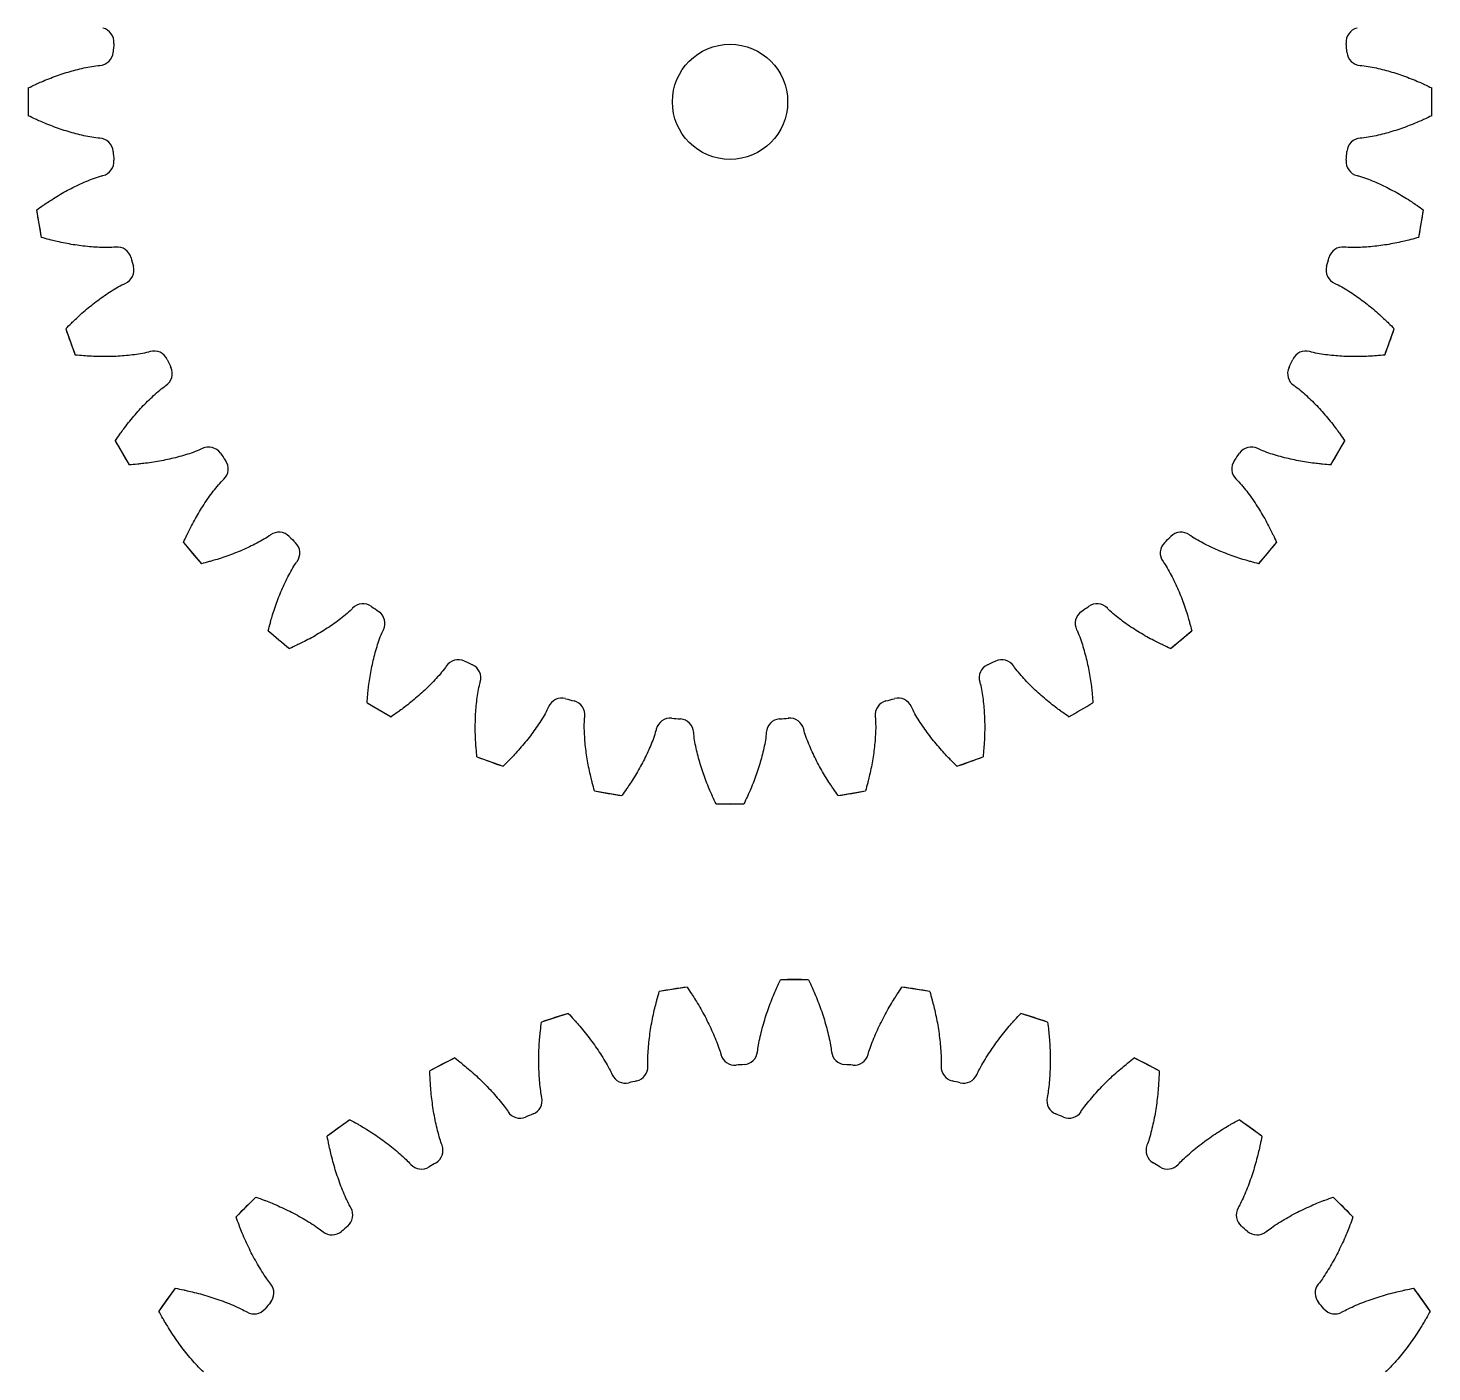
# Model space of a CAD drawing. Header units: inches. Extents: x 0.9 to 97.5, y -1.2 to 16.7.
# Drawn here: x 21.18 to 24.346, y 4.528 to 7.558 of the extents above; entities that cross this region are included whole.
import ezdxf

# ---------------------------------------------------------------- set-up
doc = ezdxf.new("R2010")
doc.units = ezdxf.units.IN
doc.header["$MEASUREMENT"] = 0

msp = doc.modelspace()

# ---------------------------------------------------------------- linework, layer by layer
at = {"color": 7, "linetype": 'Continuous'}
for p, q in [((21.1801, 7.4234), (21.1801, 7.3607)), ((24.3461, 7.3607), (24.3461, 7.4234)), ((21.1987, 7.148), (21.2095, 7.0863)), ((24.3166, 7.0863), (24.3275, 7.148)), ((21.2648, 6.8801), (21.2862, 6.8211)), ((24.2399, 6.8211), (24.2614, 6.8801)), ((21.3765, 6.6277), (21.4078, 6.5734)), ((24.1183, 6.5734), (24.1497, 6.6277)), ((21.5302, 6.3985), (21.5706, 6.3505)), ((23.9556, 6.3505), (23.9959, 6.3985)), ((23.7566, 6.1592), (23.8046, 6.1995)), ((21.9444, 6.0368), (21.9987, 6.0054)), ((22.1922, 5.9152), (22.2511, 5.8938)), ((23.275, 5.8938), (23.334, 5.9152)), ((22.4573, 5.8385), (22.5191, 5.8276)), ((23.0071, 5.8276), (23.0688, 5.8385)), ((22.7317, 5.809), (22.7944, 5.809)), ((22.6662, 5.3958), (22.6036, 5.3859)), ((22.9403, 5.4124), (22.8769, 5.4124)), ((23.2136, 5.3859), (23.151, 5.3958)), ((22.3981, 5.3366), (22.3378, 5.317)), ((23.4794, 5.317), (23.4192, 5.3366)), ((22.1425, 5.2361), (22.086, 5.2073)), ((23.7312, 5.2073), (23.6747, 5.2361)), ((21.9058, 5.0969), (21.8545, 5.0596)), ((23.9627, 5.0596), (23.9114, 5.0969)), ((21.6938, 4.9223), (21.649, 4.8775)), ((24.1682, 4.8775), (24.1234, 4.9223)), ((21.5117, 4.7168), (21.4744, 4.6655)), ((24.3428, 4.6655), (24.3055, 4.7168))]:
    msp.add_line(p, q, dxfattribs=at)
msp.add_circle((22.7631, 7.392), 0.13)
for centre, radius, start, end in [((21.3409, 7.5267), 0.0325, 354.5919, 76.3977), ((24.1852, 7.5267), 0.0325, 103.6023, 185.4081), ((22.7631, 7.392), 1.396, 174.5919, 175.4081), ((22.7631, 7.392), 1.396, 4.5919, 5.4081), ((21.3392, 7.5064), 0.0325, 273.6023, 355.4081), ((24.187, 7.5064), 0.0325, 184.5919, 266.3977), ((22.7631, 7.392), 1.5833, 178.865, 181.135), ((22.7631, 7.392), 1.5833, 358.865, 1.135), ((21.3392, 7.2777), 0.0325, 4.5919, 86.3977), ((24.187, 7.2777), 0.0325, 93.6023, 175.4081), ((21.3409, 7.2574), 0.0325, 283.6023, 5.4081), ((22.7631, 7.392), 1.396, 184.5919, 185.4081), ((24.1852, 7.2574), 0.0325, 174.5919, 256.3977), ((22.7631, 7.392), 1.396, 354.5919, 355.4081), ((22.7631, 7.392), 1.5833, 188.865, 191.135), ((22.7631, 7.392), 1.5833, 348.865, 351.135), ((21.3807, 7.0322), 0.0325, 14.5919, 96.3977), ((24.1455, 7.0322), 0.0325, 83.6023, 165.4081), ((22.7631, 7.392), 1.396, 194.5919, 195.4081), ((22.7631, 7.392), 1.396, 344.5919, 345.4081), ((21.3859, 7.0125), 0.0325, 293.6023, 15.4081), ((24.1402, 7.0125), 0.0325, 164.5919, 246.3977), ((22.7631, 7.392), 1.5833, 198.865, 201.135), ((22.7631, 7.392), 1.5833, 338.865, 341.135), ((21.4641, 6.7976), 0.0325, 24.5919, 106.3977), ((22.7631, 7.392), 1.396, 204.5919, 205.4081), ((22.7631, 7.392), 1.396, 334.5919, 335.4081), ((24.062, 6.7976), 0.0325, 73.6023, 155.4081), ((21.4727, 6.7791), 0.0325, 303.6023, 25.4081), ((24.0534, 6.7791), 0.0325, 154.5919, 236.3977), ((22.7631, 7.392), 1.5833, 208.865, 211.135), ((22.7631, 7.392), 1.5833, 328.865, 331.135), ((21.5871, 6.581), 0.0325, 34.5919, 116.3977), ((22.7631, 7.392), 1.396, 214.5919, 215.4081), ((22.7631, 7.392), 1.396, 324.5919, 325.4081), ((23.939, 6.581), 0.0325, 63.6023, 145.4081), ((21.5988, 6.5644), 0.0325, 313.6023, 35.4081), ((23.9274, 6.5644), 0.0325, 144.5919, 226.3977), ((22.7631, 7.392), 1.5833, 218.865, 221.135), ((21.7458, 6.3892), 0.0325, 44.5919, 126.3977), ((22.7631, 7.392), 1.396, 224.5919, 225.4081), ((21.7602, 6.3748), 0.0325, 323.6023, 45.4081), ((23.766, 6.3748), 0.0325, 134.5919, 216.3977), ((22.7631, 7.392), 1.396, 314.5919, 315.4081), ((23.7803, 6.3892), 0.0325, 53.6023, 135.4081), ((22.7631, 7.392), 1.5833, 318.865, 321.135), ((21.9354, 6.2277), 0.0325, 54.5919, 136.3977), ((22.7631, 7.392), 1.396, 234.5919, 235.4081), ((21.9521, 6.2161), 0.0325, 333.6023, 55.4081), ((23.5741, 6.2161), 0.0325, 124.5919, 206.3977), ((22.7631, 7.392), 1.396, 304.5919, 305.4081), ((23.5907, 6.2277), 0.0325, 43.6023, 125.4081), ((22.7631, 7.392), 1.5833, 228.865, 231.135), ((22.7631, 7.392), 1.5833, 308.865, 311.135), ((22.1502, 6.1017), 0.0325, 64.5919, 146.3977), ((22.7631, 7.392), 1.396, 244.5919, 245.4081), ((22.1686, 6.0931), 0.0325, 343.6023, 65.4081), ((23.3575, 6.0931), 0.0325, 114.5919, 196.3977), ((22.7631, 7.392), 1.396, 294.5919, 295.4081), ((23.376, 6.1017), 0.0325, 33.6023, 115.4081), ((22.7631, 7.392), 1.5833, 238.865, 241.135), ((22.3835, 6.0149), 0.0325, 74.5919, 156.3977), ((22.7631, 7.392), 1.396, 254.5919, 255.4081), ((22.4032, 6.0096), 0.0325, 353.6023, 75.4081), ((23.123, 6.0096), 0.0325, 104.5919, 186.3977), ((22.7631, 7.392), 1.396, 284.5919, 285.4081), ((23.1426, 6.0149), 0.0325, 23.6023, 105.4081), ((22.7631, 7.392), 1.5833, 298.865, 301.135), ((22.6284, 5.9699), 0.0325, 84.5919, 166.3977), ((22.7631, 7.392), 1.396, 264.5919, 265.4081), ((22.6487, 5.9681), 0.0325, 3.6023, 85.4081), ((22.8774, 5.9681), 0.0325, 94.5919, 176.3977), ((22.7631, 7.392), 1.396, 274.5919, 275.4081), ((22.8977, 5.9699), 0.0325, 13.6023, 95.4081), ((22.7631, 7.392), 1.5833, 248.865, 251.135), ((22.7631, 7.392), 1.5833, 288.865, 291.135), ((22.7631, 7.392), 1.5833, 258.865, 261.135), ((22.7631, 7.392), 1.5833, 278.865, 281.135), ((22.7631, 7.392), 1.5833, 268.865, 271.135), ((22.9086, 3.6627), 1.75, 97.9623, 100.0377), ((22.9086, 3.6627), 1.75, 88.9623, 91.0377), ((22.9086, 3.6627), 1.75, 79.9623, 82.0377), ((22.9086, 3.6627), 1.75, 106.9623, 109.0377), ((22.9086, 3.6627), 1.75, 70.9623, 73.0377), ((22.9086, 3.6627), 1.75, 115.9623, 118.0377), ((22.7741, 5.2522), 0.0325, 195.315, 274.8364), ((22.7928, 5.2537), 0.0325, 274.1636, 353.685), ((23.0244, 5.2537), 0.0325, 186.315, 265.8364), ((23.0431, 5.2522), 0.0325, 265.1636, 344.685), ((22.9086, 3.6627), 1.75, 61.9623, 64.0377), ((22.5271, 5.2116), 0.0325, 204.315, 283.8364), ((22.5453, 5.2159), 0.0325, 283.1636, 2.685), ((22.9086, 3.6627), 1.5627, 94.1636, 94.8364), ((22.9086, 3.6627), 1.5627, 85.1636, 85.8364), ((23.2719, 5.2159), 0.0325, 177.315, 256.8364), ((23.2901, 5.2116), 0.0325, 256.1636, 335.685), ((22.9086, 3.6627), 1.5627, 103.1636, 103.8364), ((22.9086, 3.6627), 1.5627, 76.1636, 76.8364), ((22.3068, 5.14), 0.0325, 292.1636, 11.685), ((23.5104, 5.14), 0.0325, 168.315, 247.8364), ((22.2895, 5.1328), 0.0325, 213.315, 292.8364), ((22.9086, 3.6627), 1.5627, 112.1636, 112.8364), ((22.9086, 3.6627), 1.5627, 67.1636, 67.8364), ((23.5277, 5.1328), 0.0325, 247.1636, 326.685), ((22.9086, 3.6627), 1.75, 124.9623, 127.0377), ((22.9086, 3.6627), 1.75, 52.9623, 55.0377), ((22.0831, 5.0277), 0.0325, 301.1636, 20.685), ((23.7341, 5.0277), 0.0325, 159.315, 238.8364), ((22.0672, 5.0179), 0.0325, 222.315, 301.8364), ((22.9086, 3.6627), 1.5627, 121.1636, 121.8364), ((22.9086, 3.6627), 1.5627, 58.1636, 58.8364), ((23.75, 5.0179), 0.0325, 238.1636, 317.685), ((22.9086, 3.6627), 1.75, 133.9623, 136.0377), ((22.9086, 3.6627), 1.75, 43.9623, 46.0377), ((21.8798, 4.8817), 0.0325, 310.1636, 29.685), ((23.9374, 4.8817), 0.0325, 150.315, 229.8364), ((22.9086, 3.6627), 1.5627, 130.1636, 130.8364), ((22.9086, 3.6627), 1.5627, 49.1636, 49.8364), ((21.8655, 4.8696), 0.0325, 231.315, 310.8364), ((23.9517, 4.8696), 0.0325, 229.1636, 308.685), ((21.7017, 4.7058), 0.0325, 319.1636, 38.685), ((24.1155, 4.7058), 0.0325, 141.315, 220.8364), ((22.9086, 3.6627), 1.75, 142.9623, 145.0377), ((22.9086, 3.6627), 1.75, 34.9623, 37.0377), ((21.6896, 4.6915), 0.0325, 240.315, 319.8364), ((22.9086, 3.6627), 1.5627, 139.1636, 139.8364), ((22.9086, 3.6627), 1.5627, 40.1636, 40.8364), ((24.1276, 4.6915), 0.0325, 220.1636, 299.685)]:
    msp.add_arc(centre, radius, start, end, dxfattribs=at)
for points, start_tangent, end_tangent in [([(21.2011, 7.4332), (21.2136, 7.4387), (21.2307, 7.4456), (21.248, 7.452), (21.2656, 7.4578), (21.2833, 7.4629), (21.3012, 7.4674), (21.3192, 7.4712), (21.3375, 7.4737), (21.3412, 7.474)], (0.066852, 0.029932), (0.073071, 0.0046)), ([(24.1849, 7.474), (24.1886, 7.4737), (24.2069, 7.4712), (24.225, 7.4674), (24.2429, 7.4629), (24.2606, 7.4578), (24.2781, 7.452), (24.2954, 7.4456), (24.3125, 7.4387), (24.325, 7.4332)], (0.073071, -0.0046), (0.066852, -0.029932)), ([(21.1801, 7.4234), (21.1967, 7.4313), (21.2011, 7.4332)], (0.010456, 0.005081), (0.010611, 0.004751)), ([(24.325, 7.4332), (24.3294, 7.4313), (24.3461, 7.4234)], (0.010611, -0.004751), (0.010456, -0.005081)), ([(21.2011, 7.3508), (21.1967, 7.3528), (21.1801, 7.3607)], (-0.010611, 0.004751), (-0.010456, 0.005081)), ([(21.3412, 7.3101), (21.3375, 7.3104), (21.3192, 7.3129), (21.3012, 7.3167), (21.2833, 7.3212), (21.2656, 7.3263), (21.248, 7.3321), (21.2307, 7.3384), (21.2136, 7.3454), (21.2011, 7.3508)], (-0.073071, 0.0046), (-0.066852, 0.029932)), ([(24.325, 7.3508), (24.3125, 7.3454), (24.2954, 7.3384), (24.2781, 7.3321), (24.2606, 7.3263), (24.2429, 7.3212), (24.225, 7.3167), (24.2069, 7.3129), (24.1886, 7.3104), (24.1849, 7.3101)], (-0.066852, -0.029932), (-0.073071, -0.0046)), ([(24.3461, 7.3607), (24.3294, 7.3528), (24.325, 7.3508)], (-0.010456, -0.005081), (-0.010611, -0.004751)), ([(21.2177, 7.1614), (21.2291, 7.1689), (21.2447, 7.1787), (21.2606, 7.188), (21.2769, 7.1967), (21.2935, 7.2048), (21.3103, 7.2124), (21.3274, 7.2192), (21.345, 7.2249), (21.3486, 7.2258)], (0.060639, 0.041086), (0.071162, 0.017219)), ([(24.1776, 7.2258), (24.1811, 7.2249), (24.1987, 7.2192), (24.2158, 7.2124), (24.2327, 7.2048), (24.2492, 7.1967), (24.2655, 7.188), (24.2814, 7.1787), (24.2971, 7.1689), (24.3085, 7.1614)], (0.071162, -0.017219), (0.060639, -0.041086)), ([(21.1987, 7.148), (21.2137, 7.1587), (21.2177, 7.1614)], (0.009415, 0.00682), (0.009625, 0.006521)), ([(24.3085, 7.1614), (24.3124, 7.1587), (24.3275, 7.148)], (0.009625, -0.006521), (0.009415, -0.00682)), ([(21.232, 7.0802), (21.2273, 7.0814), (21.2095, 7.0863)], (-0.011275, 0.002836), (-0.01118, 0.003188)), ([(21.377, 7.0645), (21.3734, 7.0641), (21.3549, 7.0634), (21.3365, 7.064), (21.3181, 7.0653), (21.2997, 7.0673), (21.2815, 7.0699), (21.2633, 7.0732), (21.2453, 7.077), (21.232, 7.0802)], (-0.07276, -0.008158), (-0.071034, 0.017868)), ([(24.2941, 7.0802), (24.2809, 7.077), (24.2628, 7.0732), (24.2447, 7.0699), (24.2264, 7.0673), (24.2081, 7.0653), (24.1897, 7.064), (24.1712, 7.0634), (24.1528, 7.0641), (24.1491, 7.0645)], (-0.071034, -0.017868), (-0.07276, 0.008158)), ([(24.3166, 7.0863), (24.2988, 7.0814), (24.2941, 7.0802)], (-0.01118, -0.003188), (-0.011275, -0.002836)), ([(21.2812, 6.8965), (21.2911, 6.9059), (21.3048, 6.9183), (21.3189, 6.9302), (21.3334, 6.9416), (21.3483, 6.9525), (21.3636, 6.9628), (21.3793, 6.9726), (21.3956, 6.9812), (21.3989, 6.9827)], (0.052584, 0.050991), (0.067091, 0.029314)), ([(24.1272, 6.9827), (24.1306, 6.9812), (24.1469, 6.9726), (24.1626, 6.9628), (24.1778, 6.9525), (24.1927, 6.9416), (24.2072, 6.9302), (24.2213, 6.9183), (24.235, 6.9059), (24.2449, 6.8965)], (0.067091, -0.029314), (0.052584, -0.050991)), ([(21.2648, 6.8801), (21.2778, 6.8932), (21.2812, 6.8965)], (0.008088, 0.008351), (0.008346, 0.008093)), ([(24.2449, 6.8965), (24.2484, 6.8932), (24.2614, 6.8801)], (0.008346, -0.008093), (0.008088, -0.008351)), ([(21.3094, 6.8191), (21.3046, 6.8195), (21.2862, 6.8211)], (-0.011596, 0.000835), (-0.011564, 0.001198)), ([(21.455, 6.8287), (21.4514, 6.8277), (21.4334, 6.8239), (21.4151, 6.8213), (21.3968, 6.8194), (21.3784, 6.8181), (21.3599, 6.8175), (21.3415, 6.8176), (21.323, 6.8183), (21.3094, 6.8191)], (-0.070238, -0.020669), (-0.073058, 0.005262)), ([(24.2167, 6.8191), (24.2031, 6.8183), (24.1847, 6.8176), (24.1662, 6.8175), (24.1478, 6.8181), (24.1294, 6.8194), (24.111, 6.8213), (24.0928, 6.8239), (24.0747, 6.8277), (24.0712, 6.8287)], (-0.073058, -0.005262), (-0.070238, 0.020669)), ([(24.2399, 6.8211), (24.2215, 6.8195), (24.2167, 6.8191)], (-0.011564, -0.001198), (-0.011596, -0.000835)), ([(21.3898, 6.6467), (21.3979, 6.6577), (21.4092, 6.6723), (21.421, 6.6865), (21.4333, 6.7002), (21.4461, 6.7135), (21.4594, 6.7263), (21.4731, 6.7387), (21.4877, 6.75), (21.4907, 6.7521)], (0.04293, 0.059348), (0.060981, 0.040519)), ([(24.0354, 6.7521), (24.0385, 6.75), (24.053, 6.7387), (24.0668, 6.7263), (24.08, 6.7135), (24.0928, 6.7002), (24.1051, 6.6865), (24.1169, 6.6723), (24.1283, 6.6577), (24.1364, 6.6467)], (0.060981, -0.040519), (0.04293, -0.059348)), ([(21.3765, 6.6277), (21.387, 6.6428), (21.3898, 6.6467)], (0.006515, 0.009628), (0.006814, 0.00942)), ([(24.1364, 6.6467), (24.1392, 6.6428), (24.1497, 6.6277)], (0.006814, -0.00942), (0.006515, -0.009628)), ([(21.5727, 6.6102), (21.5693, 6.6086), (21.5522, 6.6016), (21.5347, 6.5959), (21.517, 6.5908), (21.4991, 6.5864), (21.481, 6.5826), (21.4628, 6.5795), (21.4445, 6.5769), (21.431, 6.5754)], (-0.065581, -0.032552), (-0.072862, -0.007505)), ([(24.0952, 6.5754), (24.0816, 6.5769), (24.0633, 6.5795), (24.0451, 6.5826), (24.0271, 6.5864), (24.0092, 6.5908), (23.9914, 6.5959), (23.9739, 6.6016), (23.9568, 6.6086), (23.9535, 6.6102)], (-0.072862, 0.007505), (-0.065581, 0.032552)), ([(21.431, 6.5754), (21.4262, 6.5749), (21.4078, 6.5734)], (-0.011565, -0.001191), (-0.011596, -0.000828)), ([(24.1183, 6.5734), (24.0999, 6.5749), (24.0952, 6.5754)], (-0.011596, 0.000828), (-0.011565, 0.001191)), ([(21.5401, 6.4196), (21.5461, 6.4318), (21.5548, 6.4481), (21.5639, 6.4641), (21.5737, 6.4798), (21.584, 6.4951), (21.5948, 6.5101), (21.6062, 6.5246), (21.6185, 6.5383), (21.6212, 6.5408)], (0.031972, 0.065901), (0.053019, 0.050493)), ([(23.905, 6.5408), (23.9076, 6.5383), (23.92, 6.5246), (23.9314, 6.5101), (23.9422, 6.4951), (23.9525, 6.4798), (23.9622, 6.4641), (23.9714, 6.4481), (23.98, 6.4318), (23.9861, 6.4196)], (0.053019, -0.050493), (0.031972, -0.065901)), ([(21.5302, 6.3985), (21.538, 6.4153), (21.5401, 6.4196)], (0.004744, 0.010614), (0.005075, 0.01046)), ([(21.7265, 6.4153), (21.7235, 6.4132), (21.7079, 6.4034), (21.6916, 6.3947), (21.675, 6.3866), (21.6582, 6.3791), (21.641, 6.3723), (21.6237, 6.366), (21.6061, 6.3603), (21.593, 6.3565)], (-0.058932, -0.043445), (-0.070452, -0.020043)), ([(23.9331, 6.3565), (23.92, 6.3603), (23.9025, 6.366), (23.8851, 6.3723), (23.868, 6.3791), (23.8511, 6.3866), (23.8345, 6.3947), (23.8182, 6.4034), (23.8026, 6.4132), (23.7996, 6.4153)], (-0.070452, 0.020043), (-0.058932, 0.043445)), ([(23.9861, 6.4196), (23.9882, 6.4153), (23.9959, 6.3985)], (0.005075, -0.01046), (0.004744, -0.010614)), ([(21.593, 6.3565), (21.5884, 6.3552), (21.5706, 6.3505)], (-0.011182, -0.003181), (-0.011276, -0.002829)), ([(21.7275, 6.222), (21.7314, 6.2351), (21.737, 6.2526), (21.7433, 6.27), (21.7502, 6.2871), (21.7576, 6.304), (21.7657, 6.3206), (21.7744, 6.3369), (21.7842, 6.3525), (21.7864, 6.3555)], (0.020043, 0.070452), (0.043445, 0.058932)), ([(23.7398, 6.3555), (23.742, 6.3525), (23.7518, 6.3369), (23.7604, 6.3206), (23.7685, 6.304), (23.776, 6.2871), (23.7829, 6.27), (23.7891, 6.2526), (23.7948, 6.2351), (23.7986, 6.222)], (0.043445, -0.058932), (0.020043, -0.070452)), ([(23.9556, 6.3505), (23.9377, 6.3552), (23.9331, 6.3565)], (-0.011276, 0.002829), (-0.011182, 0.003181)), ([(21.9119, 6.2502), (21.9093, 6.2475), (21.8956, 6.2351), (21.8811, 6.2238), (21.8662, 6.2129), (21.8508, 6.2026), (21.8352, 6.1929), (21.8192, 6.1837), (21.8029, 6.1751), (21.7906, 6.169)], (-0.050493, -0.053019), (-0.065901, -0.031972)), ([(23.7355, 6.169), (23.7233, 6.1751), (23.707, 6.1837), (23.691, 6.1929), (23.6753, 6.2026), (23.66, 6.2129), (23.6451, 6.2238), (23.6305, 6.2351), (23.6168, 6.2475), (23.6143, 6.2502)], (-0.065901, 0.031972), (-0.050493, 0.053019)), ([(21.7215, 6.1995), (21.7262, 6.2174), (21.7275, 6.222)], (0.002829, 0.011276), (0.003181, 0.011182)), ([(23.7986, 6.222), (23.7999, 6.2174), (23.8046, 6.1995)], (0.003181, -0.011182), (0.002829, -0.011276)), ([(21.9464, 6.0599), (21.9479, 6.0735), (21.9505, 6.0918), (21.9536, 6.11), (21.9574, 6.128), (21.9618, 6.1459), (21.9669, 6.1637), (21.9726, 6.1812), (21.9796, 6.1983), (21.9812, 6.2016)], (0.007505, 0.072862), (0.032552, 0.065581)), ([(23.545, 6.2016), (23.5466, 6.1983), (23.5535, 6.1812), (23.5592, 6.1637), (23.5643, 6.1459), (23.5687, 6.128), (23.5725, 6.11), (23.5757, 6.0918), (23.5782, 6.0735), (23.5797, 6.0599)], (0.032552, -0.065581), (0.007505, -0.072862)), ([(21.7906, 6.169), (21.7863, 6.167), (21.7696, 6.1592)], (-0.01046, -0.005075), (-0.010614, -0.004744)), ([(23.7566, 6.1592), (23.7398, 6.167), (23.7355, 6.169)], (-0.010614, 0.004744), (-0.01046, 0.005075)), ([(22.1231, 6.1197), (22.121, 6.1167), (22.1097, 6.1021), (22.0974, 6.0884), (22.0845, 6.0751), (22.0712, 6.0623), (22.0575, 6.05), (22.0433, 6.0382), (22.0288, 6.0269), (22.0178, 6.0187)], (-0.040519, -0.060981), (-0.059348, -0.04293)), ([(23.5084, 6.0187), (23.4974, 6.0269), (23.4828, 6.0382), (23.4687, 6.05), (23.4549, 6.0623), (23.4416, 6.0751), (23.4288, 6.0884), (23.4165, 6.1021), (23.4051, 6.1167), (23.4031, 6.1197)], (-0.059348, 0.04293), (-0.040519, 0.060981)), ([(22.1901, 5.9384), (22.1893, 5.952), (22.1886, 5.9704), (22.1886, 5.9889), (22.1891, 6.0073), (22.1904, 6.0257), (22.1923, 6.0441), (22.1949, 6.0624), (22.1988, 6.0804), (22.1998, 6.0839)], (-0.005262, 0.073058), (0.020669, 0.070238)), ([(23.3264, 6.0839), (23.3274, 6.0804), (23.3312, 6.0624), (23.3338, 6.0441), (23.3358, 6.0257), (23.337, 6.0073), (23.3376, 5.9889), (23.3375, 5.9704), (23.3369, 5.952), (23.336, 5.9384)], (0.020669, -0.070238), (-0.005262, -0.073058)), ([(21.9444, 6.0368), (21.9459, 6.0552), (21.9464, 6.0599)], (0.000828, 0.011596), (0.001191, 0.011565)), ([(23.5797, 6.0599), (23.5802, 6.0552), (23.5817, 6.0368)], (0.001191, -0.011565), (0.000828, -0.011596)), ([(22.0178, 6.0187), (22.0139, 6.0159), (21.9987, 6.0054)], (-0.00942, -0.006814), (-0.009628, -0.006515)), ([(22.3538, 6.0279), (22.3522, 6.0245), (22.3436, 6.0082), (22.3339, 5.9926), (22.3235, 5.9773), (22.3127, 5.9624), (22.3013, 5.9479), (22.2893, 5.9338), (22.277, 5.9201), (22.2676, 5.9102)], (-0.029314, -0.067091), (-0.050991, -0.052584)), ([(23.2586, 5.9102), (23.2492, 5.9201), (23.2368, 5.9338), (23.2249, 5.9479), (23.2135, 5.9624), (23.2026, 5.9773), (23.1923, 5.9926), (23.1825, 6.0082), (23.1739, 6.0245), (23.1724, 6.0279)], (-0.050991, 0.052584), (-0.029314, 0.067091)), ([(23.5274, 6.0054), (23.5123, 6.0159), (23.5084, 6.0187)], (-0.009628, 0.006515), (-0.00942, 0.006814)), ([(22.4513, 5.861), (22.4481, 5.8742), (22.4442, 5.8923), (22.4409, 5.9104), (22.4383, 5.9287), (22.4363, 5.947), (22.435, 5.9655), (22.4344, 5.9839), (22.4351, 6.0023), (22.4355, 6.006)], (-0.017868, 0.071034), (0.008158, 0.07276)), ([(23.0907, 6.006), (23.091, 6.0023), (23.0917, 5.9839), (23.0911, 5.9655), (23.0898, 5.947), (23.0878, 5.9287), (23.0852, 5.9104), (23.0819, 5.8923), (23.0781, 5.8742), (23.0749, 5.861)], (0.008158, -0.07276), (-0.017868, -0.071034)), ([(22.5969, 5.9775), (22.5959, 5.974), (22.5903, 5.9564), (22.5834, 5.9393), (22.5759, 5.9224), (22.5678, 5.9059), (22.559, 5.8896), (22.5498, 5.8737), (22.54, 5.858), (22.5324, 5.8467)], (-0.017219, -0.071162), (-0.041086, -0.060639)), ([(22.7219, 5.8301), (22.7164, 5.8426), (22.7095, 5.8597), (22.7031, 5.877), (22.6974, 5.8945), (22.6922, 5.9123), (22.6878, 5.9302), (22.6839, 5.9482), (22.6814, 5.9665), (22.6811, 5.9702)], (-0.029932, 0.066852), (-0.0046, 0.073071)), ([(22.845, 5.9702), (22.8447, 5.9665), (22.8422, 5.9482), (22.8384, 5.9302), (22.8339, 5.9123), (22.8288, 5.8945), (22.823, 5.877), (22.8167, 5.8597), (22.8097, 5.8426), (22.8043, 5.8301)], (-0.0046, -0.073071), (-0.029932, -0.066852)), ([(22.9937, 5.8467), (22.9862, 5.858), (22.9764, 5.8737), (22.9671, 5.8896), (22.9584, 5.9059), (22.9503, 5.9224), (22.9428, 5.9393), (22.9359, 5.9564), (22.9302, 5.974), (22.9293, 5.9775)], (-0.041086, 0.060639), (-0.017219, 0.071162)), ([(22.1922, 5.9152), (22.1905, 5.9336), (22.1901, 5.9384)], (-0.001198, 0.011564), (-0.000835, 0.011596)), ([(23.336, 5.9384), (23.3356, 5.9336), (23.334, 5.9152)], (-0.000835, -0.011596), (-0.001198, -0.011564)), ([(22.2676, 5.9102), (22.2642, 5.9068), (22.2511, 5.8938)], (-0.008093, -0.008346), (-0.008351, -0.008088)), ([(23.275, 5.8938), (23.2619, 5.9068), (23.2586, 5.9102)], (-0.008351, 0.008088), (-0.008093, 0.008346)), ([(22.4573, 5.8385), (22.4525, 5.8563), (22.4513, 5.861)], (-0.003188, 0.01118), (-0.002836, 0.011275)), ([(23.0749, 5.861), (23.0737, 5.8563), (23.0688, 5.8385)], (-0.002836, -0.011275), (-0.003188, -0.01118)), ([(22.5324, 5.8467), (22.5297, 5.8427), (22.5191, 5.8276)], (-0.006521, -0.009625), (-0.00682, -0.009415)), ([(22.7317, 5.809), (22.7238, 5.8257), (22.7219, 5.8301)], (-0.005081, 0.010456), (-0.004751, 0.010611)), ([(22.8043, 5.8301), (22.8023, 5.8257), (22.7944, 5.809)], (-0.004751, -0.010611), (-0.005081, -0.010456)), ([(23.0071, 5.8276), (22.9964, 5.8427), (22.9937, 5.8467)], (-0.00682, 0.009415), (-0.006521, 0.009625)), ([(22.5974, 5.3636), (22.5983, 5.3672), (22.6036, 5.3859)], (0.00295, 0.011189), (0.00327, 0.0111)), ([(22.6662, 5.3958), (22.677, 5.3796), (22.679, 5.3765)], (0.00654, -0.009546), (0.006263, -0.00973)), ([(22.8251, 5.2501), (22.8273, 5.2653), (22.8313, 5.2843), (22.836, 5.3032), (22.8413, 5.3219), (22.8473, 5.3405), (22.8539, 5.3588), (22.8611, 5.3769), (22.8673, 5.3914)], (0.008135, 0.073506), (0.029811, 0.067685)), ([(22.8673, 5.3914), (22.8688, 5.3947), (22.8769, 5.4124)], (0.004664, 0.01059), (0.004966, 0.010451)), ([(22.9403, 5.4124), (22.9484, 5.3947), (22.9499, 5.3914)], (0.004966, -0.010451), (0.004664, -0.01059)), ([(22.9499, 5.3914), (22.9561, 5.3769), (22.9633, 5.3588), (22.9699, 5.3405), (22.9759, 5.3219), (22.9812, 5.3032), (22.9859, 5.2843), (22.9899, 5.2653), (22.9921, 5.2501)], (0.029811, -0.067685), (0.008135, -0.073506)), ([(23.1382, 5.3765), (23.1402, 5.3796), (23.151, 5.3958)], (0.006263, 0.00973), (0.00654, 0.009546)), ([(23.2136, 5.3859), (23.2189, 5.3672), (23.2198, 5.3636)], (0.00327, -0.0111), (0.00295, -0.011189)), ([(22.5778, 5.2175), (22.5776, 5.2328), (22.5786, 5.2523), (22.5802, 5.2717), (22.5826, 5.291), (22.5856, 5.3102), (22.5892, 5.3293), (22.5935, 5.3483), (22.5974, 5.3636)], (-0.003464, 0.073873), (0.018856, 0.071515)), ([(22.679, 5.3765), (22.6874, 5.3632), (22.6973, 5.3465), (22.7067, 5.3294), (22.7155, 5.312), (22.7237, 5.2944), (22.7313, 5.2764), (22.7382, 5.2582), (22.7428, 5.2436)], (0.040032, -0.062188), (0.019533, -0.071328)), ([(23.0744, 5.2436), (23.079, 5.2582), (23.0859, 5.2764), (23.0935, 5.2944), (23.1017, 5.312), (23.1105, 5.3294), (23.1199, 5.3465), (23.1298, 5.3632), (23.1382, 5.3765)], (0.019533, 0.071328), (0.040032, 0.062188)), ([(23.2198, 5.3636), (23.2237, 5.3483), (23.228, 5.3293), (23.2316, 5.3102), (23.2346, 5.291), (23.237, 5.2717), (23.2386, 5.2523), (23.2396, 5.2328), (23.2394, 5.2175)], (0.018856, -0.071515), (-0.003464, -0.073873)), ([(22.3981, 5.3366), (22.4113, 5.3223), (22.4137, 5.3195)], (0.007953, -0.008405), (0.007708, -0.00863)), ([(23.4035, 5.3195), (23.4059, 5.3223), (23.4192, 5.3366)], (0.007708, 0.00863), (0.007953, 0.008405)), ([(22.3386, 5.1466), (22.3361, 5.1617), (22.334, 5.1811), (22.3326, 5.2005), (22.3319, 5.2199), (22.3318, 5.2394), (22.3324, 5.2588), (22.3337, 5.2783), (22.3351, 5.294)], (-0.014978, 0.072422), (0.007436, 0.073584)), ([(22.3351, 5.294), (22.3355, 5.2976), (22.3378, 5.317)], (0.001164, 0.011513), (0.001494, 0.011474)), ([(22.4137, 5.3195), (22.4241, 5.3076), (22.4365, 5.2927), (22.4485, 5.2773), (22.4599, 5.2615), (22.4707, 5.2454), (22.481, 5.2288), (22.4907, 5.2119), (22.4975, 5.1982)], (0.049268, -0.05516), (0.030451, -0.067394)), ([(23.3197, 5.1982), (23.3265, 5.2119), (23.3362, 5.2288), (23.3465, 5.2454), (23.3573, 5.2615), (23.3687, 5.2773), (23.3807, 5.2927), (23.3931, 5.3076), (23.4035, 5.3195)], (0.030451, 0.067394), (0.049268, 0.05516)), ([(23.4821, 5.294), (23.4835, 5.2783), (23.4848, 5.2588), (23.4854, 5.2394), (23.4854, 5.2199), (23.4846, 5.2005), (23.4832, 5.1811), (23.4811, 5.1617), (23.4786, 5.1466)], (0.007436, -0.073584), (-0.014978, -0.072422)), ([(23.4794, 5.317), (23.4817, 5.2976), (23.4821, 5.294)], (0.001494, -0.011474), (0.001164, -0.011513)), ([(22.1425, 5.2361), (22.1578, 5.224), (22.1606, 5.2217)], (0.00917, -0.007058), (0.008964, -0.007318)), ([(23.6566, 5.2217), (23.6594, 5.224), (23.6747, 5.2361)], (0.008964, 0.007318), (0.00917, 0.007058)), ([(22.087, 5.1842), (22.0868, 5.1879), (22.086, 5.2073)], (-0.000652, 0.011553), (-0.00032, 0.011567)), ([(22.1606, 5.2217), (22.1727, 5.2116), (22.1874, 5.1988), (22.2016, 5.1854), (22.2153, 5.1717), (22.2285, 5.1574), (22.2413, 5.1427), (22.2535, 5.1275), (22.2624, 5.115)], (0.05729, -0.046774), (0.040619, -0.061801)), ([(23.5548, 5.115), (23.5638, 5.1275), (23.5759, 5.1427), (23.5887, 5.1574), (23.6019, 5.1717), (23.6156, 5.1854), (23.6298, 5.1988), (23.6445, 5.2116), (23.6566, 5.2217)], (0.040619, 0.061801), (0.05729, 0.046774)), ([(23.7312, 5.2073), (23.7304, 5.1879), (23.7302, 5.1842)], (-0.00032, -0.011567), (-0.000652, -0.011553)), ([(22.1135, 5.0391), (22.1086, 5.0537), (22.1035, 5.0725), (22.0991, 5.0914), (22.0953, 5.1105), (22.0923, 5.1297), (22.0898, 5.1491), (22.088, 5.1684), (22.087, 5.1842)], (-0.026123, 0.069187), (-0.004166, 0.073842)), ([(23.7302, 5.1842), (23.7292, 5.1684), (23.7274, 5.1491), (23.7249, 5.1297), (23.7219, 5.1105), (23.7181, 5.0914), (23.7137, 5.0725), (23.7086, 5.0537), (23.7037, 5.0391)], (-0.004166, -0.073842), (-0.026123, -0.069187)), ([(21.9058, 5.0969), (21.9228, 5.0874), (21.926, 5.0855)], (0.010161, -0.005536), (0.009998, -0.005826)), ([(21.926, 5.0855), (21.9395, 5.0774), (21.956, 5.067), (21.9721, 5.0561), (21.9878, 5.0446), (22.0031, 5.0326), (22.018, 5.02), (22.0324, 5.007), (22.0431, 4.996)], (0.063902, -0.037236), (0.049787, -0.054686)), ([(23.7741, 4.996), (23.7848, 5.007), (23.7992, 5.02), (23.8141, 5.0326), (23.8294, 5.0446), (23.8451, 5.0561), (23.8613, 5.067), (23.8777, 5.0774), (23.8913, 5.0855)], (0.049787, 0.054686), (0.063902, 0.037236)), ([(23.8913, 5.0855), (23.8944, 5.0874), (23.9114, 5.0969)], (0.009998, 0.005826), (0.010161, 0.005536)), ([(21.8591, 5.0369), (21.8583, 5.0405), (21.8545, 5.0596)], (-0.002451, 0.011309), (-0.002125, 0.011374)), ([(21.908, 4.8978), (21.9009, 4.9114), (21.8929, 4.9292), (21.8856, 4.9472), (21.8789, 4.9655), (21.8728, 4.984), (21.8674, 5.0027), (21.8626, 5.0215), (21.8591, 5.0369)], (-0.036625, 0.064249), (-0.015666, 0.072281)), ([(23.9581, 5.0369), (23.9546, 5.0215), (23.9498, 5.0027), (23.9444, 4.984), (23.9383, 4.9655), (23.9316, 4.9472), (23.9243, 4.9292), (23.9163, 4.9114), (23.9092, 4.8978)], (-0.015666, -0.072281), (-0.036625, -0.064249)), ([(23.9627, 5.0596), (23.9589, 5.0405), (23.9581, 5.0369)], (-0.002125, -0.011374), (-0.002451, -0.011309)), ([(21.6938, 4.9223), (21.712, 4.9156), (21.7155, 4.9143)], (0.010902, -0.003879), (0.010786, -0.00419)), ([(21.7155, 4.9143), (21.7301, 4.9084), (21.748, 4.9007), (21.7656, 4.8924), (21.7829, 4.8836), (21.7999, 4.8741), (21.8166, 4.864), (21.8329, 4.8533), (21.8452, 4.8442)], (0.06894, -0.026781), (0.057728, -0.046224)), ([(23.972, 4.8442), (23.9843, 4.8533), (24.0006, 4.864), (24.0173, 4.8741), (24.0343, 4.8836), (24.0516, 4.8924), (24.0692, 4.9007), (24.0871, 4.9084), (24.1017, 4.9143)], (0.057728, 0.046224), (0.06894, 0.026781)), ([(24.1017, 4.9143), (24.1052, 4.9156), (24.1234, 4.9223)], (0.010786, 0.00419), (0.010902, 0.003879)), ([(21.657, 4.8558), (21.6557, 4.8593), (21.649, 4.8775)], (-0.00419, 0.010786), (-0.003879, 0.010902)), ([(24.1682, 4.8775), (24.1615, 4.8593), (24.1602, 4.8558)], (-0.003879, -0.010902), (-0.00419, -0.010786)), ([(21.7271, 4.7261), (21.718, 4.7384), (21.7073, 4.7547), (21.6972, 4.7714), (21.6877, 4.7884), (21.6789, 4.8057), (21.6706, 4.8233), (21.6629, 4.8412), (21.657, 4.8558)], (-0.046224, 0.057728), (-0.026781, 0.06894)), ([(24.1602, 4.8558), (24.1543, 4.8412), (24.1466, 4.8233), (24.1383, 4.8057), (24.1295, 4.7884), (24.12, 4.7714), (24.1099, 4.7547), (24.0993, 4.7384), (24.0901, 4.7261)], (-0.026781, -0.06894), (-0.046224, -0.057728)), ([(21.5117, 4.7168), (21.5308, 4.713), (21.5344, 4.7122)], (0.011374, -0.002125), (0.011309, -0.002451)), ([(21.5344, 4.7122), (21.5498, 4.7087), (21.5686, 4.7039), (21.5873, 4.6985), (21.6058, 4.6924), (21.6241, 4.6857), (21.6421, 4.6784), (21.6599, 4.6704), (21.6735, 4.6633)], (0.072281, -0.015666), (0.064249, -0.036625)), ([(24.1437, 4.6633), (24.1573, 4.6704), (24.1751, 4.6784), (24.1931, 4.6857), (24.2114, 4.6924), (24.2299, 4.6985), (24.2486, 4.7039), (24.2674, 4.7087), (24.2828, 4.7122)], (0.064249, 0.036625), (0.072281, 0.015666)), ([(24.2828, 4.7122), (24.2864, 4.713), (24.3055, 4.7168)], (0.011309, 0.002451), (0.011374, 0.002125)), ([(21.4858, 4.6453), (21.4839, 4.6485), (21.4744, 4.6655)], (-0.005826, 0.009998), (-0.005536, 0.010161)), ([(24.3428, 4.6655), (24.3333, 4.6485), (24.3314, 4.6453)], (-0.005536, -0.010161), (-0.005826, -0.009998)), ([(21.5753, 4.5282), (21.5643, 4.5389), (21.5512, 4.5533), (21.5387, 4.5682), (21.5267, 4.5835), (21.5152, 4.5992), (21.5043, 4.6153), (21.4939, 4.6318), (21.4858, 4.6453)], (-0.054686, 0.049787), (-0.037236, 0.063902)), ([(24.3314, 4.6453), (24.3233, 4.6318), (24.3129, 4.6153), (24.302, 4.5992), (24.2905, 4.5835), (24.2785, 4.5682), (24.266, 4.5533), (24.2529, 4.5389), (24.2419, 4.5282)], (-0.037236, -0.063902), (-0.054686, -0.049787))]:
    msp.add_spline(points, degree=3, dxfattribs=dict(at, start_tangent=start_tangent, end_tangent=end_tangent))

doc.saveas('drawing.dxf')
